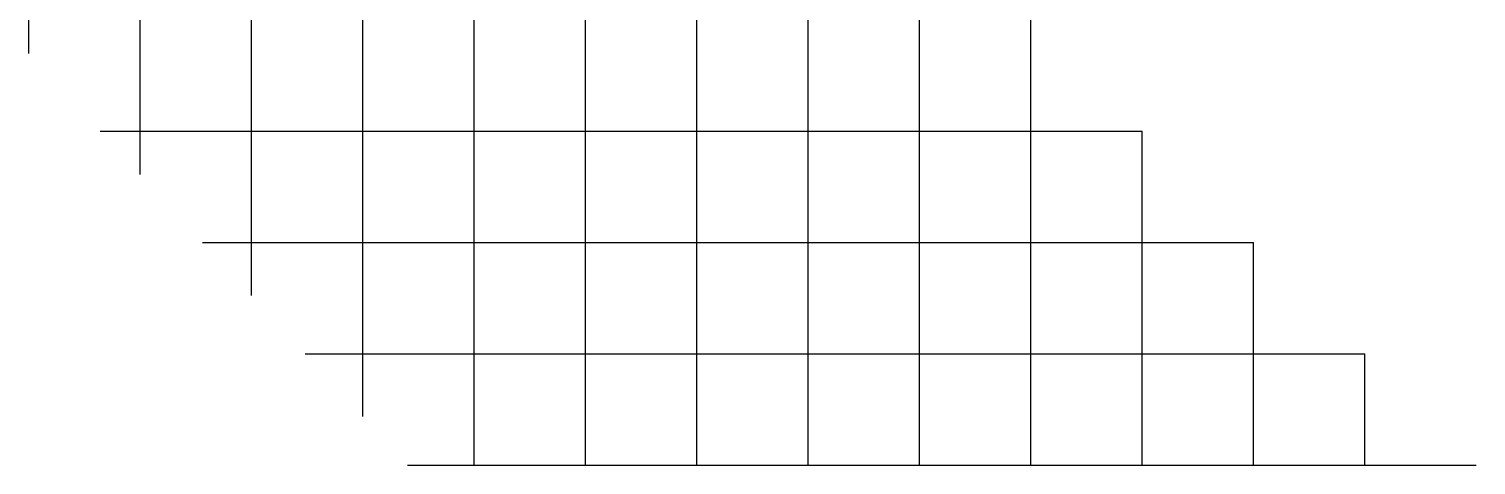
# Model space of a CAD drawing. Extents: x 4 to 153, y 7 to 157.
# Drawn here: x 136.28 to 152.53, y 77.25 to 82.15 of the extents above; entities that cross this region are included whole.
import ezdxf

# ---------------------------------------------------------------- set-up
doc = ezdxf.new("R2010")
doc.units = 0
doc.layers.get('0').update_dxf_attribs({"linetype": 'CONTINUOUS'})

# ---------------------------------------------------------------- blocks, each defined once
blk = doc.blocks.new('*X')
at = {"color": 0}
for p, q in [((133.75, 64.62), (133.75, 76.25)), ((135, 63.261), (135, 75)), ((136.25, 61.902), (136.25, 73.75)), ((137.5, 60.543), (137.5, 72.5)), ((138.75, 60), (138.75, 71.25)), ((140, 60), (140, 70)), ((141.25, 60), (141.25, 68.75)), ((142.5, 60), (142.5, 67.5)), ((143.75, 60), (143.75, 66.25)), ((145, 60), (145, 65)), ((134.55, 63.75), (146.25, 63.75)), ((146.25, 60), (146.25, 63.75)), ((135.7, 62.5), (147.5, 62.5)), ((147.5, 60), (147.5, 62.5)), ((136.85, 61.25), (148.75, 61.25)), ((148.75, 60), (148.75, 61.25)), ((138, 60), (150, 60))]:
    blk.add_line(p, q, dxfattribs=at)

msp = doc.modelspace()

# ---------------------------------------------------------------- block references
at = {"color": 0}
msp.add_blockref('*X', (2.527, 17.25), dxfattribs=at)

doc.saveas('drawing.dxf')
